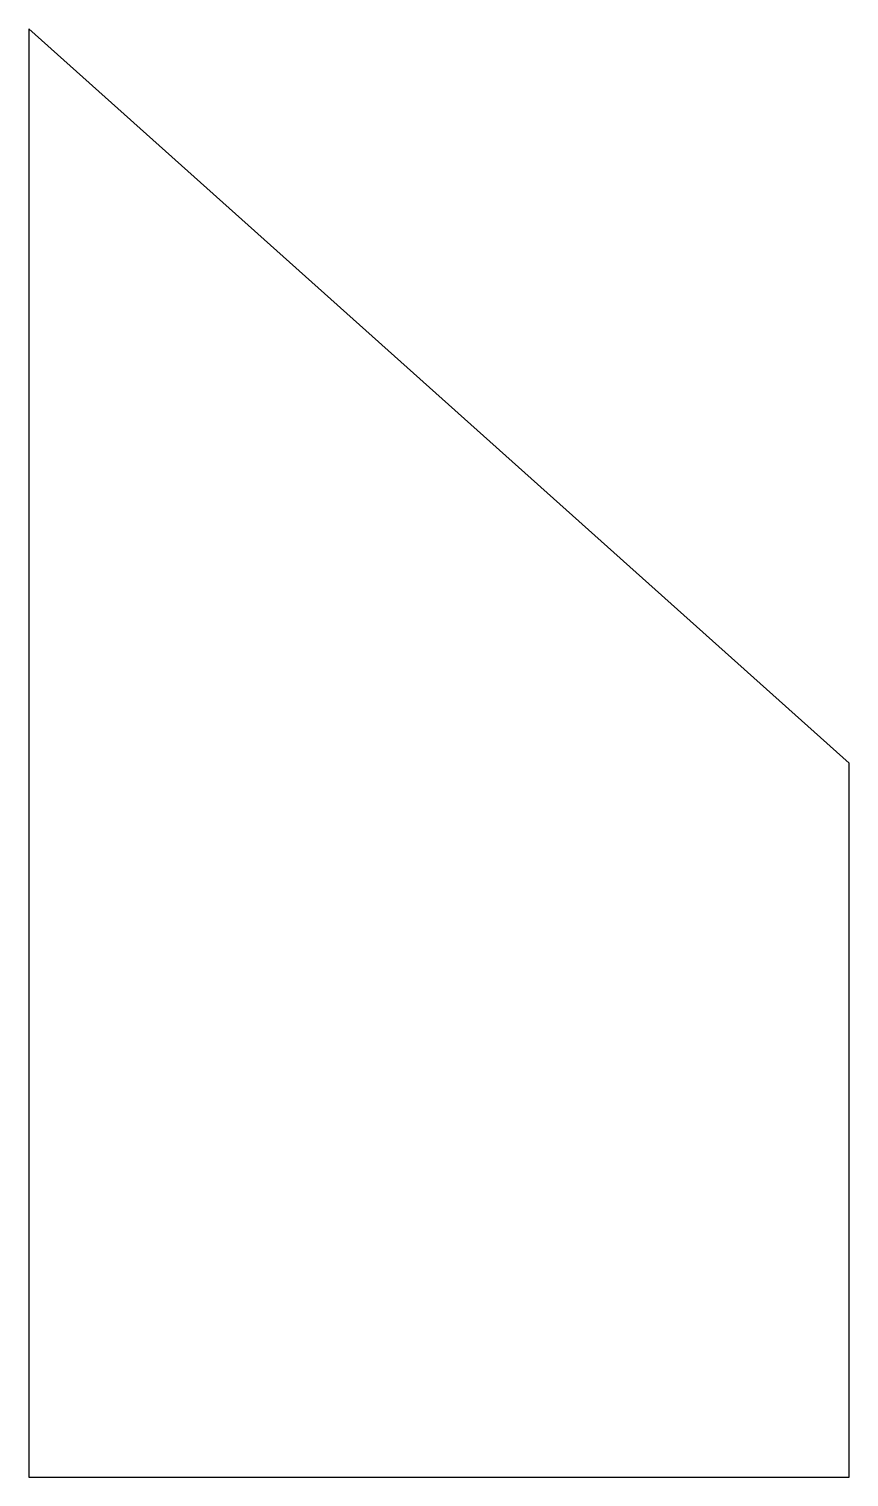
# Model space of a CAD drawing. Header units: inches. Extents: x 35 to 49, y -1 to 23.7.
import ezdxf

# ---------------------------------------------------------------- set-up
doc = ezdxf.new("R2010")
doc.units = ezdxf.units.IN
doc.header["$MEASUREMENT"] = 0
doc.layers.add('CUTME', color=3, linetype='Continuous')

msp = doc.modelspace()

# ---------------------------------------------------------------- linework, layer by layer
at = {"layer": 'CUTME', "color": 3}
msp.add_lwpolyline([(49, 11.18), (35, 23.702), (35, 0), (35, -1), (49, -1), (49, 0), (49, 11.18)], dxfattribs=at)

doc.saveas('drawing.dxf')
